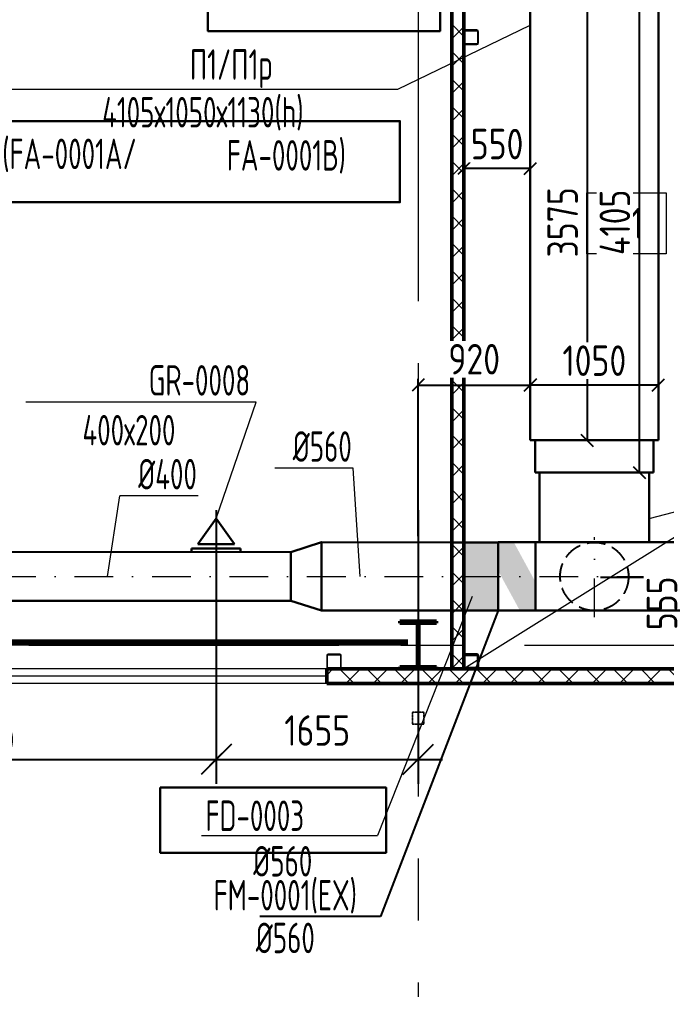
# Model space of a CAD drawing. Header units: millimetres. Extents: x -553547 to 230550, y -59438 to 214451.
# Drawn here: x 113058 to 118363, y -40164 to -32206 of the extents above; entities that cross this region are included whole.
import ezdxf
from ezdxf import colors
from ezdxf.entities.mleader import LeaderData, LeaderLine
from ezdxf.math import Vec2, Vec3

# ---------------------------------------------------------------- set-up
doc = ezdxf.new("R2010")
doc.units = ezdxf.units.MM
for name, pattern in [('CENTER', [50.8, 31.75, -6.35, 6.35, -6.35]), ('GOST2.303 4', [7, 5, -2, 0]), ('GOST2.303 6', [12, 8, -1.5, 1, -1.5]), ('TRATTOPUNTO2', [12.7, 6.35, -3.175, 0, -3.175]), ('ГОСТ 2.303 6', [12, 8, -1.5, 1, -1.5]), ('осевая', [50.8, 31.75, -6.35, 6.35, -6.35])]:
    doc.linetypes.add(name, pattern=pattern)
for name, color, linetype, lineweight in [('0Оси', 252, 'GOST2.303 6', 13), ('_Оси', 252, 'Continuous', 9), ('АР_Окна', 160, 'Continuous', 20), ('АР_Площади', 250, 'Continuous', 20), ('АР_Размеры', 7, 'Continuous', 20), ('АР_Стены и перегородки', 154, 'Continuous', 50), ('АР_Тонкие', 7, 'Continuous', 0), ('АР_Штриховка', 7, 'Continuous', 20), ('АТ_ПС_АЛС_025', 20, 'ГОСТ 2.303 6', 25), ('ОВ выноски вент. оборудование и клапаны', 7, 'Continuous', 15), ('ОВ текст', 7, 'Continuous', 15), ('приток', 10, 'Continuous', 30), ('текст ов', 7, 'Continuous', 15)]:
    doc.layers.add(name, color=color, linetype=linetype, lineweight=lineweight)
doc.layers.add('ОВ_клапаны', color=7, linetype='Continuous')
doc.styles.add('GOST 2.304', font='cs_gost2304.shx', dxfattribs={"width": 0.8})
doc.styles.add('GOST type A', font='GOST2304A.ttf')
doc.styles.get("Standard").update_dxf_attribs({"font": 'arial.ttf'})
doc.styles.add('ГОСТ', font='cs_gost2304.shx')
doc.styles.add('ГОСТ 2.304', font='CS_Gost2304.shx')
doc.linetypes.add('Lotok', pattern='A,5e-05,[6,MSH_7,S=1,R=0,X=0,Y=0],-4.989379', length=4.989429)
doc.dimstyles.new('ISO-25', dxfattribs={"dimtxt": 2.5, "dimasz": 2.5, "dimexe": 1.25, "dimexo": 0.625, "dimtad": 1, "dimtxsty": 'Standard', "dimcen": 2.5, "dimadec": 0, "dimazin": 0, "dimtfac": 1, "dimtmove": 0, "dimatfit": 3, "dimfxl": 1, "dimarcsym": 0})
doc.dimstyles.new('СПДС', dxfattribs={"dimscale": 100, "dimtxt": 2.5, "dimasz": 2.5, "dimexe": 2, "dimexo": 0.625, "dimgap": 1, "dimtad": 1, "dimdec": 0, "dimtxsty": 'ГОСТ 2.304', "dimblk": 'OBLIQUE', "dimblk1": 'OBLIQUE', "dimblk2": 'OBLIQUE', "dimcen": 2.5, "dimdle": 2, "dimadec": 0, "dimazin": 2, "dimtfac": 0.75, "dimtdec": 4, "dimtmove": 1, "dimatfit": 3, "dimfxl": 1, "dimtfill": 1, "dimtolj": 1, "dimarcsym": 1})

# ---------------------------------------------------------------- blocks, each defined once
blk = doc.blocks.new('Несущая колонна')
at = {"color": 0, "linetype": 'ByBlock', "lineweight": -2, "extrusion": (0, 0, -1)}
for p, q in [((74798.1, 37252.3), (74798.1, 37267.3)), ((74798.1, 37267.3), (75098.1, 37267.3)), ((74798.1, 37252.3), (74929.1, 37252.3)), ((74967.1, 37252.3), (75098.1, 37252.3)), ((75098.1, 37252.3), (75098.1, 37267.3)), ((74942.1, 36905.3), (74942.1, 37239.3)), ((74954.1, 36905.3), (74954.1, 37239.3)), ((74798.1, 36877.3), (74798.1, 36892.3)), ((74798.1, 36892.3), (74929.1, 36892.3)), ((74798.1, 36877.3), (75098.1, 36877.3)), ((74967.1, 36892.3), (75098.1, 36892.3)), ((75098.1, 36877.3), (75098.1, 36892.3))]:
    blk.add_line(p, q, dxfattribs=at)
at = {"color": 18, "lineweight": 0, "true_color": 0x000000}
for points in [[(74948.1, 37267.3), (74948.1, 36877.3)], [(74954.1, 37072.3), (74942.1, 37072.3)]]:
    blk.add_lwpolyline(points, dxfattribs=at)
at = {"color": 0, "linetype": 'ByBlock', "lineweight": -2, "extrusion": (0, 0, -1)}
for centre, start, end in [((-74929.1, 37239.3), 90, 180), ((-74967.1, 37239.3), 360, 90), ((-74929.1, 36905.3), 180, 270), ((-74967.1, 36905.3), 270, 0)]:
    blk.add_arc(centre, 13, start, end, dxfattribs=at)
blk = doc.blocks.new('A$C62bef24c')
at = {"color": 252}
for points in [[(23960, -650.2), (24040, -650.2, 0.414214), (24050, -640.2), (24050, -560.2, 0.414214), (24040, -550.2), (23960, -550.2, 0.414214), (23950, -560.2), (23950, -640.2, 0.414214)], [(23960, -646.2), (24040, -646.2, 0.414214), (24046, -640.2), (24046, -560.2, 0.414214), (24040, -554.2), (23960, -554.2, 0.414214), (23954, -560.2), (23954, -640.2, 0.414214)]]:
    blk.add_lwpolyline(points, format="xyb", close=True, dxfattribs=at)
blk = doc.blocks.new('_Oblique')
at = {"color": 0, "linetype": 'ByBlock', "lineweight": -2}
blk.add_line((-0.5, -0.5), (0.5, 0.5), dxfattribs=at)
blk = doc.blocks.new('*D372')
at = {"layer": 'Defpoints', "color": 0, "lineweight": 30, "transparency": 16777216}
for p in [(110785.6, -36380.8), (114669.6, -36380.8), (114669.6, -38275.7)]:
    blk.add_point(p, dxfattribs=at)
at = {"layer": 'ОВ текст', "color": 0, "lineweight": -2, "transparency": 16777216}
for p, q in [((110785.6, -36430.8), (110785.6, -38325.7)), ((114669.6, -36430.8), (114669.6, -38325.7)), ((110785.6, -38275.7), (114669.6, -38275.7))]:
    blk.add_line(p, q, dxfattribs=at)
at = {"layer": 'ОВ текст', "color": 0, "lineweight": -2, "transparency": 16777216, "xscale": 100, "yscale": 100, "zscale": 100, "rotation": 180}
blk.add_blockref('_Oblique', (110785.6, -38275.7), dxfattribs=at)
at = {"layer": 'ОВ текст', "color": 0, "lineweight": -2, "transparency": 16777216, "xscale": 100, "yscale": 100, "zscale": 100}
blk.add_blockref('_Oblique', (114669.6, -38275.7), dxfattribs=at)
at = {"layer": 'ОВ текст', "color": 0, "lineweight": 15, "transparency": 16777216, "insert": (112727.6, -38115.5), "char_height": 250, "attachment_point": 5, "style": 'ГОСТ', "bg_fill": 3, "box_fill_scale": 1.1, "bg_fill_color": 256, "bg_fill_true_color": 13158600, "bg_fill_transparency": 0}
blk.add_mtext('3880', dxfattribs=at)
blk = doc.blocks.new('*D324')
at = {"layer": 'Defpoints', "color": 0, "lineweight": 30, "transparency": 16777216}
for p in [(117770.9, -36780.3), (118474.6, -37335.3)]:
    blk.add_point(p, dxfattribs=at)
at = {"layer": 'ОВ текст', "color": 0, "lineweight": -2, "transparency": 16777216}
for p, q in [((117820.9, -36780.3), (118535.9, -36780.3)), ((118485.9, -37335.3), (118485.9, -36780.3)), ((118524.6, -37335.3), (118535.9, -37335.3))]:
    blk.add_line(p, q, dxfattribs=at)
at = {"layer": 'ОВ текст', "color": 0, "lineweight": -2, "transparency": 16777216, "xscale": 100, "yscale": 100, "zscale": 100}
for p, rotation in [((118485.9, -36780.3), 90), ((118485.9, -37335.3), 270)]:
    blk.add_blockref('_Oblique', p, dxfattribs=dict(at, rotation=rotation))
at = {"layer": 'ОВ текст', "color": 0, "lineweight": 15, "transparency": 16777216, "insert": (118325.7, -36995.4), "char_height": 250, "attachment_point": 5, "rotation": 90, "style": 'ГОСТ', "bg_fill": 3, "box_fill_scale": 1.1, "bg_fill_color": 256, "bg_fill_true_color": 13158600, "bg_fill_transparency": 0}
blk.add_mtext('555', dxfattribs=at)
at = {"layer": 'Defpoints', "color": 0, "lineweight": 30, "transparency": 16777216}
blk.add_point((118485.9, -36780.3), dxfattribs=at)
blk = doc.blocks.new('*D325')
at = {"layer": 'Defpoints', "color": 0, "lineweight": 30, "ltscale": 100, "transparency": 16777216}
for p in [(114671.6, -36168.2), (116326.5, -36168.2), (116326.5, -38275.7)]:
    blk.add_point(p, dxfattribs=at)
at = {"layer": 'ОВ текст', "color": 0, "lineweight": -2, "ltscale": 100, "transparency": 16777216}
for p, q in [((114671.6, -36230.7), (114671.6, -38475.7)), ((116326.5, -36230.7), (116326.5, -38475.7)), ((114471.6, -38275.7), (116526.5, -38275.7))]:
    blk.add_line(p, q, dxfattribs=at)
at = {"layer": 'ОВ текст', "color": 0, "lineweight": -2, "ltscale": 100, "transparency": 16777216, "xscale": 250, "yscale": 250, "zscale": 250, "rotation": 180}
blk.add_blockref('_Oblique', (114671.6, -38275.7), dxfattribs=at)
at = {"layer": 'ОВ текст', "color": 0, "lineweight": -2, "ltscale": 100, "transparency": 16777216, "xscale": 250, "yscale": 250, "zscale": 250}
blk.add_blockref('_Oblique', (116326.5, -38275.7), dxfattribs=at)
at = {"layer": 'ОВ текст', "color": 0, "lineweight": 15, "ltscale": 100, "transparency": 16777216, "insert": (115499.1, -38038.3), "char_height": 250, "attachment_point": 5, "style": 'ГОСТ 2.304', "bg_fill": 3, "box_fill_scale": 1.1, "bg_fill_color": 256, "bg_fill_true_color": 13158600, "bg_fill_transparency": 0}
blk.add_mtext('\\A1;1655', dxfattribs=at)
blk = doc.blocks.new('*D358')
at = {"layer": 'Defpoints', "color": 0, "lineweight": 30, "transparency": 16777216}
for p in [(118255.9, -32082.8), (117711.2, -35657.8), (118295.9, -35657.8)]:
    blk.add_point(p, dxfattribs=at)
at = {"layer": 'ОВ текст', "color": 0, "lineweight": -2, "transparency": 16777216}
for p, q in [((118205.9, -32082.8), (117661.2, -32082.8)), ((117711.2, -32082.8), (117711.2, -35657.8)), ((118245.9, -35657.8), (117661.2, -35657.8))]:
    blk.add_line(p, q, dxfattribs=at)
at = {"layer": 'ОВ текст', "color": 0, "lineweight": -2, "transparency": 16777216, "xscale": 100, "yscale": 100, "zscale": 100}
for p, rotation in [((117711.2, -32082.8), 90), ((117711.2, -35657.8), 270)]:
    blk.add_blockref('_Oblique', p, dxfattribs=dict(at, rotation=rotation))
at = {"layer": 'ОВ текст', "color": 0, "lineweight": 15, "transparency": 16777216, "insert": (117511, -33870.3), "char_height": 250, "attachment_point": 5, "rotation": 90, "style": 'ГОСТ', "bg_fill": 3, "box_fill_scale": 1.1, "bg_fill_color": 256, "bg_fill_true_color": 13158600, "bg_fill_transparency": 0}
blk.add_mtext('3575', dxfattribs=at)
blk = doc.blocks.new('*D396')
at = {"layer": 'Defpoints', "color": 0, "lineweight": 30, "transparency": 16777216}
for p in [(118255.9, -31817.8), (118139.2, -35922.8), (118255.9, -35922.8)]:
    blk.add_point(p, dxfattribs=at)
at = {"layer": 'ОВ текст', "color": 0, "lineweight": -2, "transparency": 16777216}
for p, q in [((118205.9, -31817.8), (118089.2, -31817.8)), ((118139.2, -31817.8), (118139.2, -35922.8)), ((118205.9, -35922.8), (118089.2, -35922.8))]:
    blk.add_line(p, q, dxfattribs=at)
at = {"layer": 'ОВ текст', "color": 0, "lineweight": -2, "transparency": 16777216, "xscale": 100, "yscale": 100, "zscale": 100}
for p, rotation in [((118139.2, -31817.8), 90), ((118139.2, -35922.8), 270)]:
    blk.add_blockref('_Oblique', p, dxfattribs=dict(at, rotation=rotation))
at = {"layer": 'ОВ текст', "color": 0, "lineweight": 15, "transparency": 16777216, "insert": (117939, -33870.3), "char_height": 250, "attachment_point": 5, "rotation": 90, "style": 'ГОСТ', "bg_fill": 3, "box_fill_scale": 1.1, "bg_fill_color": 256, "bg_fill_true_color": 13158600, "bg_fill_transparency": 0}
blk.add_mtext('4105', dxfattribs=at)
blk = doc.blocks.new('*D397')
at = {"layer": 'Defpoints', "color": 0, "lineweight": 30, "transparency": 16777216}
for p in [(117245.9, -35205.1), (117245.9, -35657.8), (118295.9, -35657.8)]:
    blk.add_point(p, dxfattribs=at)
at = {"layer": 'ОВ текст', "color": 0, "lineweight": -2, "transparency": 16777216}
for p, q in [((117245.9, -35607.8), (117245.9, -35155.1)), ((118295.9, -35607.8), (118295.9, -35155.1)), ((118295.9, -35205.1), (117245.9, -35205.1))]:
    blk.add_line(p, q, dxfattribs=at)
at = {"layer": 'ОВ текст', "color": 0, "lineweight": -2, "transparency": 16777216, "xscale": 100, "yscale": 100, "zscale": 100, "rotation": 180}
blk.add_blockref('_Oblique', (117245.9, -35205.1), dxfattribs=at)
at = {"layer": 'ОВ текст', "color": 0, "lineweight": -2, "transparency": 16777216, "xscale": 100, "yscale": 100, "zscale": 100}
blk.add_blockref('_Oblique', (118295.9, -35205.1), dxfattribs=at)
at = {"layer": 'ОВ текст', "color": 0, "lineweight": 15, "transparency": 16777216, "insert": (117770.9, -35005), "char_height": 250, "attachment_point": 5, "style": 'ГОСТ', "bg_fill": 3, "box_fill_scale": 1.1, "bg_fill_color": 256, "bg_fill_true_color": 13158600, "bg_fill_transparency": 0}
blk.add_mtext('1050', dxfattribs=at)
blk = doc.blocks.new('*D399')
at = {"layer": 'Defpoints', "color": 0, "lineweight": 30, "transparency": 16777216}
for p in [(116701.5, -33428.7), (116701.5, -33478), (117245.9, -33478)]:
    blk.add_point(p, dxfattribs=at)
at = {"layer": 'ОВ текст', "color": 0, "lineweight": -2, "transparency": 16777216}
for p, q in [((116701.5, -33428), (116701.5, -33378.7)), ((117245.9, -33428), (117245.9, -33378.7)), ((117245.9, -33428.7), (116701.5, -33428.7))]:
    blk.add_line(p, q, dxfattribs=at)
at = {"layer": 'ОВ текст', "color": 0, "lineweight": -2, "transparency": 16777216, "xscale": 100, "yscale": 100, "zscale": 100, "rotation": 180}
blk.add_blockref('_Oblique', (116701.5, -33428.7), dxfattribs=at)
at = {"layer": 'ОВ текст', "color": 0, "lineweight": -2, "transparency": 16777216, "xscale": 100, "yscale": 100, "zscale": 100}
blk.add_blockref('_Oblique', (117245.9, -33428.7), dxfattribs=at)
at = {"layer": 'ОВ текст', "color": 0, "lineweight": 15, "transparency": 16777216, "insert": (116973.7, -33228.5), "char_height": 250, "attachment_point": 5, "style": 'ГОСТ', "bg_fill": 3, "box_fill_scale": 1.1, "bg_fill_color": 256, "bg_fill_true_color": 13158600, "bg_fill_transparency": 0}
blk.add_mtext('550', dxfattribs=at)
blk = doc.blocks.new('_None')
blk = doc.blocks.new('*D404')
at = {"layer": 'Defpoints', "color": 0, "lineweight": 30, "transparency": 16777216}
for p in [(117245.9, -35205.1), (117245.9, -35205.1), (116326.5, -36495.2)]:
    blk.add_point(p, dxfattribs=at)
at = {"layer": 'ОВ текст', "color": 0, "lineweight": -2, "transparency": 16777216}
for p, q in [((116326.5, -36445.2), (116326.5, -35155.1)), ((116326.5, -35205.1), (117245.9, -35205.1))]:
    blk.add_line(p, q, dxfattribs=at)
at = {"layer": 'ОВ текст', "color": 0, "lineweight": -2, "transparency": 16777216, "xscale": 100, "yscale": 100, "zscale": 100, "rotation": 180}
blk.add_blockref('_Oblique', (116326.5, -35205.1), dxfattribs=at)
at = {"layer": 'ОВ текст', "color": 0, "lineweight": -2, "transparency": 16777216, "xscale": 100, "yscale": 100, "zscale": 100}
blk.add_blockref('_Oblique', (117245.9, -35205.1), dxfattribs=at)
at = {"layer": 'ОВ текст', "color": 0, "lineweight": 15, "transparency": 16777216, "insert": (116786.2, -34993.2), "char_height": 250, "attachment_point": 5, "style": 'ГОСТ', "bg_fill": 3, "box_fill_scale": 1.1, "bg_fill_color": 256, "bg_fill_true_color": 13158600, "bg_fill_transparency": 0}
blk.add_mtext('920', dxfattribs=at)
blk = doc.blocks.new('АР')
at = {"layer": 'АР_Штриховка', "lineweight": 13}
h = blk.add_hatch(dxfattribs=at)
h.set_pattern_fill('ANSI37', color=252, scale=50)
h.set_pattern_definition([(45, (564776.22, -271180.71), (-112.2532, 112.2532), []), (135, (564776.22, -271180.71), (-112.2532, -112.2532), [])])
h.paths.add_polyline_path([(670148.9, -251984.1), (670248.9, -251984.1), (670248.9, -236593.9), (670148.9, -236593.9)])
h = blk.add_hatch(dxfattribs=at)
h.set_pattern_fill('ANSI37', color=252, scale=50)
h.set_pattern_definition([(45, (585097.62, -263359.88), (-112.2532, 112.2532), []), (135, (585097.62, -263359.88), (-112.2532, -112.2532), [])])
h.paths.add_polyline_path([(669123.9, -252104.1), (673670, -252104.1), (673670, -251984.1), (669123.9, -251984.1)])
at = {"color": 252, "linetype": 'Continuous', "ltscale": 0.5}
for p, q in [((670248.9, -246758.5), (670248.9, -246849.7)), ((670248.9, -246776.1), (670248.9, -246852.1)), ((670248.9, -246776.1), (670248.9, -246852.1)), ((670256.1, -246849.7), (670256.1, -246758.5)), ((670354.5, -246744.1), (670263.3, -246744.1)), ((670263.3, -246751.3), (670354.5, -246751.3)), ((670361.7, -246758.5), (670361.7, -246849.7)), ((670368.9, -246849.7), (670368.9, -246758.5)), ((670260.9, -246864.1), (670336.9, -246864.1)), ((670260.9, -246864.1), (670336.9, -246864.1)), ((670354.5, -246856.9), (670263.3, -246856.9)), ((670263.3, -246864.1), (670354.5, -246864.1)), ((669231.9, -251864), (669135.9, -251864)), ((670354.5, -251864.1), (670263.3, -251864.1)), ((669123.9, -251876), (669123.9, -251972)), ((669129.9, -251972), (669129.9, -251876)), ((669135.9, -251870), (669231.9, -251870)), ((669237.9, -251876), (669237.9, -251972)), ((669243.9, -251972), (669243.9, -251876)), ((670248.9, -251878.5), (670248.9, -251969.7)), ((670248.9, -251896.1), (670248.9, -251972.1)), ((670248.9, -251896.1), (670248.9, -251972.1)), ((670256.1, -251969.7), (670256.1, -251878.5)), ((670263.3, -251871.3), (670354.5, -251871.3)), ((670361.7, -251878.5), (670361.7, -251969.7)), ((670368.9, -251969.7), (670368.9, -251878.5)), ((669231.9, -251978), (669135.9, -251978)), ((669135.9, -251984), (669231.9, -251984)), ((670260.9, -251984.1), (670336.9, -251984.1)), ((670260.9, -251984.1), (670336.9, -251984.1)), ((670354.5, -251976.9), (670263.3, -251976.9)), ((670263.3, -251984.1), (670354.5, -251984.1))]:
    blk.add_line(p, q, dxfattribs=at)
at = {"color": 252}
blk.add_line((669873.9, -251664.1), (669879.9, -251664.1), dxfattribs=at)
at = {"color": 252, "linetype": 'CENTER', "lineweight": 13, "ltscale": 55, "const_width": 50}
blk.add_lwpolyline([(663922.6, -251768), (669791.9, -251768)], dxfattribs=at)
at = {"color": 252, "linetype": 'Continuous', "ltscale": 0.5}
for centre, radius, start, end in [((670263.3, -246758.5), 14.4, 90, 180), ((670354.5, -246758.5), 14.4, 0, 90), ((670263.3, -246849.7), 14.4, 180, 270), ((670354.5, -246849.7), 14.4, 270, 0), ((669135.9, -251876), 12, 90, 180), ((669231.9, -251876), 12, 0, 90), ((670263.3, -251878.5), 14.4, 90, 180), ((670354.5, -251878.5), 14.4, 0, 90), ((669135.9, -251972), 12, 180, 270), ((669231.9, -251972), 12, 270, 0), ((670263.3, -251969.7), 14.4, 180, 270), ((670354.5, -251969.7), 14.4, 270, 0)]:
    blk.add_arc(centre, radius, start, end, dxfattribs=at)
at = {"color": 252, "linetype": 'Continuous', "ltscale": 0.5, "extrusion": (1.89478e-14, -7.84844e-15, -1)}
for centre in [(-670263.3, -246758.5, 0), (-670263.3, -251878.5, 0)]:
    blk.add_arc(centre, 7.2, 0, 90, dxfattribs=at)
at = {"color": 252, "linetype": 'Continuous', "ltscale": 0.5, "extrusion": (-7.84844e-15, -1.89478e-14, -1)}
for centre in [(-670354.5, -246758.5), (-670354.5, -251878.5)]:
    blk.add_arc(centre, 7.2, 90, 180, dxfattribs=at)
at = {"color": 252, "linetype": 'Continuous', "ltscale": 0.5, "extrusion": (1.89478e-14, 7.84844e-15, -1)}
for centre in [(-670263.3, -246849.7, 0), (-670263.3, -251969.7, 0)]:
    blk.add_arc(centre, 7.2, 270, 0, dxfattribs=at)
at = {"color": 252, "linetype": 'Continuous', "ltscale": 0.5, "extrusion": (-7.84844e-15, 1.89478e-14, -1)}
for centre in [(-670354.5, -246849.7, 0), (-670354.5, -251969.7, 0)]:
    blk.add_arc(centre, 7.2, 180, 270, dxfattribs=at)
at = {"color": 252, "linetype": 'Continuous', "ltscale": 0.5, "extrusion": (0, 0, -1)}
for centre, start, end in [((-669135.9, -251876), 0, 90), ((-669231.9, -251876), 90, 180)]:
    blk.add_arc(centre, 6, start, end, dxfattribs=at)
at = {"color": 252, "linetype": 'Continuous', "ltscale": 0.5, "extrusion": (3.78956e-14, 1.56969e-14, -1)}
blk.add_arc((-669135.9, -251972, 0), 6, 270, 0, dxfattribs=at)
at = {"color": 252, "linetype": 'Continuous', "ltscale": 0.5, "extrusion": (-1.56969e-14, 3.78956e-14, -1)}
blk.add_arc((-669231.9, -251972, 0), 6, 180, 270, dxfattribs=at)
at = {"layer": '_Оси', "color": 252, "linetype": 'осевая', "ltscale": 80}
for p, q in [((669873.9, -234236), (669873.9, -259400.3)), ((638234.9, -251789.1), (685885.7, -251789.1))]:
    blk.add_line(p, q, dxfattribs=at)
at = {"layer": 'АР_Окна', "color": 252}
for p, q in [((669123.9, -251984.1), (664623.9, -251984.1)), ((669123.9, -252044.1), (664623.9, -252044.1)), ((669123.9, -252104.1), (664623.9, -252104.1))]:
    blk.add_line(p, q, dxfattribs=at)
at = {"layer": 'АР_Стены и перегородки', "color": 252}
for p, q in [((670148.9, -236593.9), (670148.9, -251984.1)), ((670248.9, -240432.2), (670248.9, -251984.1)), ((669123.9, -252104.1), (669123.9, -251984.1)), ((669123.9, -251984.1), (673670, -251984.1)), ((669123.9, -252104.1), (673670, -252104.1))]:
    blk.add_line(p, q, dxfattribs=at)
at = {"layer": 'АР_Тонкие', "color": 252}
blk.add_line((673036.4, -250243.2), (670248.9, -251984.1), dxfattribs=at)
at = {"layer": '0Оси', "color": 252}
blk.add_blockref('A$C62bef24c', (645873.9, -251789.1), dxfattribs=at)
at = {"layer": 'АР_Стены и перегородки', "color": 252}
blk.add_blockref('Несущая колонна', (594925.8, -288861.3), dxfattribs=at)
at = {"layer": 'АР_Площади', "color": 252, "insert": (671582.9, -248329.1), "char_height": 250, "width": 400, "attachment_point": 5, "style": 'GOST type A', "bg_fill": 16, "box_fill_scale": 1.5, "bg_fill_color": 256, "bg_fill_transparency": 0}
blk.add_mtext('В1', dxfattribs=at)
at = {"color": 252}
ml = blk.add_multileader_mtext('Standard', dxfattribs=at)
ml.set_content('0,000', color=252, style='GOST type A')
ml.set_leader_properties(color=256)
ml.build(insert=Vec2(0, 0))
ml.multileader.update_dxf_attribs({"has_dogleg": 0, "has_text_frame": 1, "text_left_attachment_type": 7, "text_right_attachment_type": 6, "dogleg_length": 0, "arrow_head_size": 200})
ctx = ml.context
ctx.base_point, ctx.char_height, ctx.arrow_head_size, ctx.landing_gap_size, ctx.plane_origin = Vec3(649404.1, -245448.8), 250, 200, 50, Vec3(-514199.9, -248177.5)
ctx.left_attachment, ctx.right_attachment = 7, 6
notes = []
notes.append((ctx, [(0, (0, 0, 0), (0, 0), (1, 0), 1, [])]))
ctx.mtext.insert, ctx.mtext.flow_direction = Vec3(649454.1, -245161.3), 5
ml = blk.add_multileader_mtext('Standard', dxfattribs=at)
ml.set_content('0,000', color=252, style='GOST type A')
ml.set_leader_properties(color=256)
ml.build(insert=Vec2(0, 0))
ml.multileader.update_dxf_attribs({"has_dogleg": 0, "has_text_frame": 1, "text_left_attachment_type": 7, "text_right_attachment_type": 6, "dogleg_length": 0, "arrow_head_size": 200})
ctx = ml.context
ctx.base_point, ctx.char_height, ctx.arrow_head_size, ctx.landing_gap_size, ctx.plane_origin = Vec3(641715.8, -241787.5), 250, 200, 50, Vec3(-521888.2, -239063.6)
ctx.left_attachment, ctx.right_attachment = 7, 6
notes.append((ctx, [(0, (0, 0, 0), (0, 0), (1, 0), 1, [])]))
ctx.mtext.insert, ctx.mtext.flow_direction = Vec3(641765.8, -241500), 5
ml = blk.add_multileader_mtext('Standard', dxfattribs=at)
ml.set_content('0,000', color=252, style='GOST type A')
ml.set_leader_properties(color=256)
ml.build(insert=Vec2(0, 0))
ml.multileader.update_dxf_attribs({"has_dogleg": 0, "has_text_frame": 1, "text_left_attachment_type": 7, "text_right_attachment_type": 6, "dogleg_length": 0, "arrow_head_size": 200})
ctx = ml.context
ctx.base_point, ctx.char_height, ctx.arrow_head_size, ctx.landing_gap_size, ctx.plane_origin = Vec3(656104.7, -253706.8), 250, 200, 50, Vec3(-507499.3, -250982.9)
ctx.left_attachment, ctx.right_attachment = 7, 6
notes.append((ctx, [(0, (0, 0, 0), (0, 0), (1, 0), 1, [])]))
ctx.mtext.insert, ctx.mtext.flow_direction = Vec3(656154.7, -253419.3), 5
ml = blk.add_multileader_mtext('Standard', dxfattribs=at)
ml.set_content('0,000', color=252, style='GOST type A')
ml.set_leader_properties(color=256)
ml.build(insert=Vec2(0, 0))
ml.multileader.update_dxf_attribs({"has_dogleg": 0, "has_text_frame": 1, "text_left_attachment_type": 7, "text_right_attachment_type": 6, "dogleg_length": 0, "arrow_head_size": 200})
ctx = ml.context
ctx.base_point, ctx.char_height, ctx.arrow_head_size, ctx.landing_gap_size, ctx.plane_origin = Vec3(674120.3, -254449.4), 250, 200, 50, Vec3(-489483.8, -251725.5)
ctx.left_attachment, ctx.right_attachment = 7, 6
notes.append((ctx, [(0, (0, 0, 0), (0, 0), (1, 0), 1, [])]))
ctx.mtext.insert, ctx.mtext.flow_direction = Vec3(674170.3, -254161.9), 5
ml = blk.add_multileader_mtext('Standard', dxfattribs=at)
ml.set_content('0,000', color=252, style='GOST type A')
ml.set_leader_properties(color=256)
ml.build(insert=Vec2(0, 0))
ml.multileader.update_dxf_attribs({"has_dogleg": 0, "has_text_frame": 1, "text_left_attachment_type": 7, "text_right_attachment_type": 6, "dogleg_length": 0, "arrow_head_size": 200})
ctx = ml.context
ctx.base_point, ctx.char_height, ctx.arrow_head_size, ctx.landing_gap_size, ctx.plane_origin = Vec3(683757.5, -246454.6), 250, 200, 50, Vec3(-479846.5, -243730.6)
ctx.left_attachment, ctx.right_attachment = 7, 6
notes.append((ctx, [(0, (0, 0, 0), (0, 0), (1, 0), 1, [])]))
ctx.mtext.insert, ctx.mtext.flow_direction = Vec3(683807.5, -246167), 5
ml = blk.add_multileader_mtext('Standard', dxfattribs=at)
ml.set_content('+0,600', color=252, style='GOST type A')
ml.set_leader_properties(color=256)
ml.build(insert=Vec2(0, 0))
ml.multileader.update_dxf_attribs({"has_dogleg": 0, "has_text_frame": 1, "text_left_attachment_type": 7, "text_right_attachment_type": 6, "dogleg_length": 0, "arrow_head_size": 200})
ctx = ml.context
ctx.base_point, ctx.char_height, ctx.arrow_head_size, ctx.landing_gap_size, ctx.plane_origin = Vec3(651984.7, -241980.5), 250, 200, 50, Vec3(-511405.9, -240931)
ctx.left_attachment, ctx.right_attachment = 7, 6
notes.append((ctx, [(0, (0, 0, 0), (0, 0), (1, 0), 1, [])]))
ctx.mtext.insert, ctx.mtext.flow_direction = Vec3(652034.7, -241693), 5
ml = blk.add_multileader_mtext('Standard', dxfattribs=at)
ml.set_content('-0,100', color=252, style='GOST type A')
ml.set_leader_properties(color=256)
ml.build(insert=Vec2(0, 0))
ml.multileader.update_dxf_attribs({"has_dogleg": 0, "has_text_frame": 1, "text_left_attachment_type": 7, "text_right_attachment_type": 6, "dogleg_length": 0, "arrow_head_size": 200})
ctx = ml.context
ctx.base_point, ctx.char_height, ctx.arrow_head_size, ctx.landing_gap_size, ctx.plane_origin = Vec3(648501.3, -240196.6, 75705.6), 250, 200, 50, Vec3(-514889.3, -239147.1, 75705.6)
ctx.left_attachment, ctx.right_attachment = 7, 6
notes.append((ctx, [(0, (0, 0, 0), (0, 0), (1, 0), 1, [])]))
ctx.mtext.insert, ctx.mtext.flow_direction = Vec3(648551.3, -239909, 75705.6), 5
for ctx, leaders in notes:
    for number, flags, end, landing, length, lines in leaders:
        leader = LeaderData()
        leader.index, (leader.has_last_leader_line, leader.has_dogleg_vector, leader.attachment_direction) = number, flags
        leader.last_leader_point, leader.dogleg_vector, leader.dogleg_length = Vec3(end), Vec3(landing), length
        for number, points, colour, breaks in lines:
            line = LeaderLine()
            line.index, line.vertices, line.color, line.breaks = number, Vec3.list(points), colors.encode_raw_color(colour), breaks
            leader.lines.append(line)
        ctx.leaders.append(leader)

msp = doc.modelspace()

# ---------------------------------------------------------------- hatches: boundary and pattern name
at = {"layer": 'ОВ_клапаны'}
h = msp.add_hatch(color=256, dxfattribs=at)
h.dxf.hatch_style = 1
h.paths.add_polyline_path([(116701.5, -36773.161), (116983.476, -36773.161), (116982.37, -36495.001), (116701.5, -36495.233)])
h.paths.add_polyline_path([(116701.5, -36773.161), (116701.427, -37055.211), (116983.476, -37055.218), (116983.476, -36773.161)])
h = msp.add_hatch(color=256, dxfattribs=at)
h.dxf.hatch_style = 1
h.paths.add_polyline_path([(117111.167, -36495.44), (116983.476, -36495.44), (116983.476, -36730.167), (117160.882, -37056.281), (117288.573, -37056.281), (117288.573, -36821.554)])

# ---------------------------------------------------------------- linework, layer by layer
at = {"layer": 'АТ_ПС_АЛС_025', "color": 6, "linetype": 'Lotok', "lineweight": 30}
for points in [[(114603.224, -31718.085), (116505.748, -31718.085), (116505.748, -32301.883), (114603.224, -32301.883)], [(112748.498, -33040.439), (116176.68, -33040.439), (116176.68, -33705.707), (112748.498, -33705.707)]]:
    msp.add_lwpolyline(points, close=True, dxfattribs=at)
at = {"layer": 'ОВ текст'}
for p, q in [((116159.202, -32776.958), (117245.9, -32252.328)), ((114669.621, -36300.22), (114997.949, -35346.111))]:
    msp.add_line(p, q, dxfattribs=at)
at = {"layer": 'ОВ текст', "linetype": 'Continuous'}
for p, q in [((114997.949, -35346.111), (113109.903, -35346.111)), ((115792.859, -35886.665), (115150.639, -35886.665)), ((113780.78, -36774.945), (113880.758, -36113.741)), ((114522.978, -36113.741), (113880.758, -36113.741)), ((118220.159, -36299.418), (118763.772, -36159.797)), ((116770.62, -36938.915), (115993.044, -38900.914)), ((114550.523, -38900.914), (115993.044, -38900.914))]:
    msp.add_line(p, q, dxfattribs=at)
at = {"layer": 'ОВ_клапаны', "color": 250, "linetype": 'Continuous', "ltscale": 0.5}
for p, q in [((116701.5, -37427.2), (116701.5, -37518.4)), ((116701.5, -37444.8), (116701.5, -37520.8)), ((116701.5, -37444.8), (116701.5, -37520.8)), ((116708.7, -37518.4), (116708.7, -37427.2)), ((116807.1, -37412.8), (116715.9, -37412.8)), ((116715.9, -37420), (116807.1, -37420)), ((116814.3, -37427.2), (116814.3, -37518.4)), ((116821.5, -37518.4), (116821.5, -37427.2)), ((116713.5, -37532.8), (116789.5, -37532.8)), ((116713.5, -37532.8), (116789.5, -37532.8)), ((116807.1, -37525.6), (116715.9, -37525.6)), ((116715.9, -37532.8), (116807.1, -37532.8))]:
    msp.add_line(p, q, dxfattribs=at)
for centre, start, end in [((116715.9, -37427.2), 90, 180), ((116807.1, -37427.2), 0, 90), ((116715.9, -37518.4), 180, 270), ((116807.1, -37518.4), 270, 0)]:
    msp.add_arc(centre, 14.4, start, end, dxfattribs=at)
at = {"layer": 'ОВ_клапаны', "color": 250, "linetype": 'Continuous', "ltscale": 0.5, "extrusion": (1.89478e-14, -7.84844e-15, -1)}
msp.add_arc((-116715.9, -37427.2, 0), 7.2, 0, 90, dxfattribs=at)
at = {"layer": 'ОВ_клапаны', "color": 250, "linetype": 'Continuous', "ltscale": 0.5, "extrusion": (-7.84844e-15, -1.89478e-14, -1)}
msp.add_arc((-116807.1, -37427.2), 7.2, 90, 180, dxfattribs=at)
at = {"layer": 'ОВ_клапаны', "color": 250, "linetype": 'Continuous', "ltscale": 0.5, "extrusion": (1.89478e-14, 7.84844e-15, -1)}
msp.add_arc((-116715.9, -37518.4, 0), 7.2, 270, 0, dxfattribs=at)
at = {"layer": 'ОВ_клапаны', "color": 250, "linetype": 'Continuous', "ltscale": 0.5, "extrusion": (-7.84844e-15, 1.89478e-14, -1)}
msp.add_arc((-116807.1, -37518.4, 0), 7.2, 180, 270, dxfattribs=at)
at = {"layer": 'приток', "linetype": 'Continuous'}
for p, q in [((117245.9, -35657.83), (117245.9, -32082.83)), ((118295.9, -35657.83), (118295.9, -32082.83)), ((118295.9, -35657.83), (117245.9, -35657.83)), ((117285.897, -35657.83), (117285.897, -35922.83)), ((118255.897, -35657.83), (118255.897, -35922.83)), ((118255.897, -35922.83), (117285.897, -35922.83))]:
    msp.add_line(p, q, dxfattribs=at)
at = {"layer": 'приток', "color": 241}
for p, q in [((116701.427, -37055.233), (116701.52, -36495.233)), ((116983.476, -37055.233), (116983.476, -36495.233)), ((116983.476, -36497.155), (116983.476, -37055.351)), ((117289.233, -36495.112), (117289.233, -37053.308))]:
    msp.add_line(p, q, dxfattribs=at)
at = {"layer": 'приток', "color": 241, "linetype": 'TRATTOPUNTO2', "lineweight": 15, "ltscale": 50}
for p, q in [((117770.9, -37109.287), (117770.9, -36453.625)), ((104618.12, -36774.014), (129834.594, -36776.578))]:
    msp.add_line(p, q, dxfattribs=at)
at = {"layer": 'приток'}
for points in [[(117321.645, -35922.83), (117321.645, -36495.112)], [(118220.158, -35922.83), (118220.16, -36495.107)]]:
    msp.add_lwpolyline(points, dxfattribs=at)
at = {"layer": 'приток', "color": 241}
msp.add_lwpolyline([(116605.182, -36495.233), (116983.476, -36495.233)], dxfattribs=at)
at = {"layer": 'приток', "color": 241, "linetype": 'GOST2.303 4', "lineweight": 25, "ltscale": 30}
msp.add_circle((117770.9, -36775.351), 280.119, dxfattribs=at)
at = {"layer": 'текст ов'}
msp.add_line((112945.488, -32776.958), (116159.202, -32776.958), dxfattribs=at)

# ---------------------------------------------------------------- block references
at = {"layer": 'АР_Размеры', "color": 18, "true_color": 0x000000}
msp.add_blockref('АР', (-553547.366, 214451.275), dxfattribs=at)

# ---------------------------------------------------------------- texts
at = {"layer": 'ОВ текст', "linetype": 'Continuous', "style": 'ГОСТ 2.304', "width": 0.8}
for s, p in [('П1/П1р', (114454.3, -32701.251)), ('4105х1050х1130(h)', (113735.536, -33092.275)), ('(FА-0001A/', (112916.372, -33434.054)), ('FА-0001В)', (114757.42, -33446.244)), (' 400х200', (113471.595, -35700.561))]:
    msp.add_text(s, height=250, dxfattribs=at).set_placement(p)
at = {"layer": 'ОВ текст', "linetype": 'Continuous', "char_height": 250, "width": 7852.99712, "line_spacing_factor": 0.84}
for s, insert, attachment_point, style in [('{\\W0.8;GR-0008}', (114949.895, -35166.639), 6, 'ГОСТ'), ('{\\W0.8;%%C560}', (115782.471, -35709.392), 6, 'ГОСТ 2.304'), ('{\\W0.8;%%C400}', (114512.59, -35936.469), 6, 'ГОСТ 2.304'), ('{\\W0.8;FD-0003}', (114582.911, -38737.812), 4, 'ГОСТ 2.304'), ('{\\W0.8;%%C560}', (115458.662, -39111.374), 6, 'ГОСТ 2.304')]:
    msp.add_mtext(s, dxfattribs=dict(at, insert=insert, attachment_point=attachment_point, style=style))

# ---------------------------------------------------------------- next in the draw order: dimensions: what is measured, and where the dimension line sits
at = {"layer": 'ОВ текст', "lineweight": 15}
dim = msp.add_linear_dim(base=(117711.213, -35657.83), p1=(118255.897, -32082.83), p2=(118295.9, -35657.83), angle=90, dimstyle='ISO-25', override={"dimtxt": 250, "dimasz": 100, "dimexe": 50, "dimexo": 50, "dimgap": 70, "dimdec": 0, "dimlunit": 5, "dimtxsty": 'ГОСТ', "dimblk1": 'Oblique', "dimblk2": 'Oblique', "dimsah": 1, "dimtfill": 1}, dxfattribs=at)
dim.commit()
dim.dimension.update_dxf_attribs({"geometry": '*D358', "text_midpoint": (117511.035, -33870.33)})
dim = msp.add_linear_dim(base=(116701.5, -33428.702), p1=(117245.9, -33478.012), p2=(116701.5, -33478.012), text='550', dimstyle='ISO-25', override={"dimtxt": 250, "dimasz": 100, "dimexe": 50, "dimexo": 50, "dimgap": 70, "dimdec": 0, "dimlunit": 5, "dimtxsty": 'ГОСТ', "dimblk1": 'Oblique', "dimblk2": 'Oblique', "dimsah": 1, "dimtfill": 1}, dxfattribs=at)
dim.commit()
dim.dimension.update_dxf_attribs({"geometry": '*D399', "text_midpoint": (116973.7, -33428.702), "dimtype": 160})
dim = msp.add_linear_dim(base=(114669.621, -38275.666), p1=(110785.621, -36380.832), p2=(114669.621, -36380.832), text='3880', dimstyle='ISO-25', override={"dimtxt": 250, "dimasz": 100, "dimexe": 50, "dimexo": 50, "dimgap": 30, "dimtxsty": 'ГОСТ', "dimblk1": 'Oblique', "dimblk2": 'Oblique', "dimsah": 1, "dimtfill": 1}, dxfattribs=at)
dim.commit()
dim.dimension.update_dxf_attribs({"geometry": '*D372', "text_midpoint": (112727.621, -38115.488)})
dim = msp.add_linear_dim(base=(118485.9, -36780.33), p1=(118474.58, -37335.33), p2=(117770.9, -36780.33), angle=90, dimstyle='ISO-25', override={"dimtxt": 250, "dimasz": 100, "dimexe": 50, "dimexo": 50, "dimgap": 30, "dimtxsty": 'ГОСТ', "dimblk1": 'Oblique', "dimblk2": 'Oblique', "dimsah": 1, "dimtfill": 1}, dxfattribs=at)
dim.commit()
dim.dimension.update_dxf_attribs({"geometry": '*D324', "text_midpoint": (118485.9, -36995.386), "dimtype": 160})

# ---------------------------------------------------------------- next in the draw order: linework, layer by layer
at = {"layer": 'приток', "color": 241}
msp.add_lwpolyline([(119567.4, -36495.099), (116983.476, -36495.114), (116983.476, -37055.351), (119567.4, -37055.337), (119567.4, -36495.099)], dxfattribs=at)

# ---------------------------------------------------------------- next in the draw order: dimensions: what is measured, and where the dimension line sits
at = {"layer": 'ОВ текст', "lineweight": 15}
dim = msp.add_linear_dim(base=(118139.198, -35922.83), p1=(118255.897, -31817.83), p2=(118255.897, -35922.83), angle=90, dimstyle='ISO-25', override={"dimtxt": 250, "dimasz": 100, "dimexe": 50, "dimexo": 50, "dimgap": 70, "dimdec": 0, "dimlunit": 5, "dimtxsty": 'ГОСТ', "dimblk1": 'Oblique', "dimblk2": 'Oblique', "dimsah": 1, "dimtfill": 1}, dxfattribs=at)
dim.commit()
dim.dimension.update_dxf_attribs({"geometry": '*D396', "text_midpoint": (117939.02, -33870.33)})
at = {"layer": 'ОВ текст', "color": 7, "lineweight": 15, "ltscale": 100}
dim = msp.add_linear_dim(base=(116326.5, -38275.666), p1=(114671.621, -36168.212), p2=(116326.5, -36168.212), dimstyle='СПДС', dxfattribs=at)
dim.commit()
dim.dimension.update_dxf_attribs({"geometry": '*D325', "text_midpoint": (115499.06, -38038.254)})

# ---------------------------------------------------------------- next in the draw order: linework, layer by layer
at = {"layer": 'ОВ текст', "linetype": 'Continuous'}
msp.add_line((115851.636, -36775.156), (115792.859, -35886.665), dxfattribs=at)
at = {"layer": 'ОВ_клапаны', "color": 1}
msp.add_line((116326.5, -37212.8), (116332.5, -37212.8), dxfattribs=at)
at = {"layer": 'приток'}
for p, q in [((114669.621, -36300.22), (114519.621, -36509.273)), ((114819.621, -36509.273), (114669.621, -36300.22)), ((114819.621, -36509.273), (114519.621, -36509.273))]:
    msp.add_line(p, q, dxfattribs=at)
at = {"layer": 'приток', "color": 241}
for p, q in [((114469.608, -36544.522), (114469.608, -36574.464)), ((114869.608, -36544.562), (114869.608, -36574.505)), ((115283.943, -36574.988), (115283.903, -36974.973))]:
    msp.add_line(p, q, dxfattribs=at)
for points in [[(115283.943, -36574.988), (115533.895, -36495.124)], [(115533.895, -36495.124), (115533.895, -37055.124)], [(115533.895, -36495.124), (116605.146, -36495.233)], [(110035.657, -36574.014), (115283.944, -36574.547)], [(114669.608, -36544.522), (114469.608, -36544.522)], [(114669.608, -36544.522), (114869.608, -36544.562)], [(110035.583, -36974.014), (115283.903, -36974.973)], [(115283.903, -36974.973), (115533.895, -37055.124)], [(115533.895, -37055.124), (116983.476, -37055.233)]]:
    msp.add_lwpolyline(points, dxfattribs=at)

# ---------------------------------------------------------------- next in the draw order: dimensions: what is measured, and where the dimension line sits
at = {"layer": 'ОВ текст', "lineweight": 15}
dim = msp.add_linear_dim(base=(117245.9, -35205.144), p1=(118295.9, -35657.83), p2=(117245.9, -35657.83), dimstyle='ISO-25', override={"dimtxt": 250, "dimasz": 100, "dimexe": 50, "dimexo": 50, "dimgap": 70, "dimdec": 0, "dimlunit": 5, "dimtxsty": 'ГОСТ', "dimblk1": 'Oblique', "dimblk2": 'Oblique', "dimsah": 1, "dimtfill": 1}, dxfattribs=at)
dim.commit()
dim.dimension.update_dxf_attribs({"geometry": '*D397', "text_midpoint": (117770.9, -35004.966)})

# ---------------------------------------------------------------- next in the draw order: dimensions: what is measured, and where the dimension line sits
dim = msp.add_linear_dim(base=(117245.9, -35205.144), p1=(116326.5, -36495.204), p2=(117245.9, -35205.144), text='920', dimstyle='ISO-25', override={"dimtxt": 250, "dimasz": 100, "dimexe": 50, "dimexo": 50, "dimgap": 70, "dimdec": 0, "dimlunit": 5, "dimtxsty": 'ГОСТ', "dimblk1": 'Oblique', "dimblk2": 'Oblique', "dimsah": 1, "dimtfill": 1}, dxfattribs=at)
dim.commit()
dim.dimension.update_dxf_attribs({"geometry": '*D404', "text_midpoint": (116786.2, -34993.227)})

# ---------------------------------------------------------------- next in the draw order: leaders
at = {"layer": 'ОВ выноски вент. оборудование и клапаны', "lineweight": 15}
ml = msp.add_multileader_mtext('Standard', dxfattribs=at)
ml.set_content('{\\Fcs_gost2304|c204;\\W0.8;FM-0001(EX) \\P%%C560}', color=256, style='GOST 2.304')
ml.set_leader_properties()
ml.set_arrow_properties(name='NONE')
ml.build(insert=Vec2(0, 0))
ml.multileader.update_dxf_attribs({"text_left_attachment_type": 6, "text_right_attachment_type": 6, "dogleg_length": 100, "arrow_head_size": 250})
ctx = ml.context
ctx.base_point, ctx.char_height, ctx.arrow_head_size, ctx.plane_origin = Vec3(114477.85, -39565.121), 250, 250, Vec3(114342.804, -37464.203)
ctx.left_attachment, ctx.right_attachment, ctx.text_align_type = 6, 6, 1
notes = []
notes.append((ctx, [(1, (1, 1, 0), (116018.018, -39565.121), (-1, 0), 20.932, [(0, [(116983.476, -37055.233)], 0, [])])]))
ctx.mtext.insert, ctx.mtext.width, ctx.mtext.alignment, ctx.mtext.line_spacing_factor, ctx.mtext.flow_direction = Vec3(115237.468, -39265.121), 957.7079, 2, 0.84, 5
ctx.mtext.has_bg_fill, ctx.mtext.bg_color, ctx.mtext.bg_scale_factor, ctx.mtext.bg_transparency, ctx.mtext.use_window_bg_color = 1, -1073741824, 1, 0, 1
for ctx, leaders in notes:
    for number, flags, end, landing, length, lines in leaders:
        leader = LeaderData()
        leader.index, (leader.has_last_leader_line, leader.has_dogleg_vector, leader.attachment_direction) = number, flags
        leader.last_leader_point, leader.dogleg_vector, leader.dogleg_length = Vec3(end), Vec3(landing), length
        for number, points, colour, breaks in lines:
            line = LeaderLine()
            line.index, line.vertices, line.color, line.breaks = number, Vec3.list(points), colors.encode_raw_color(colour), breaks
            leader.lines.append(line)
        ctx.leaders.append(leader)

# ---------------------------------------------------------------- next in the draw order: linework, layer by layer
at = {"layer": 'АТ_ПС_АЛС_025', "color": 40, "linetype": 'Lotok', "lineweight": 30, "true_color": 0xf8d731}
msp.add_lwpolyline([(114212.446, -38507.253), (116063.321, -38507.253), (116063.321, -39041.631), (114212.446, -39041.631)], close=True, dxfattribs=at)

# ---------------------------------------------------------------- next in the draw order: block references
at = {"layer": 'АР_Размеры', "color": 18, "true_color": 0x000000}
msp.add_blockref('АР', (-485509.064, 206951.83), dxfattribs=at)

doc.saveas('drawing.dxf')
